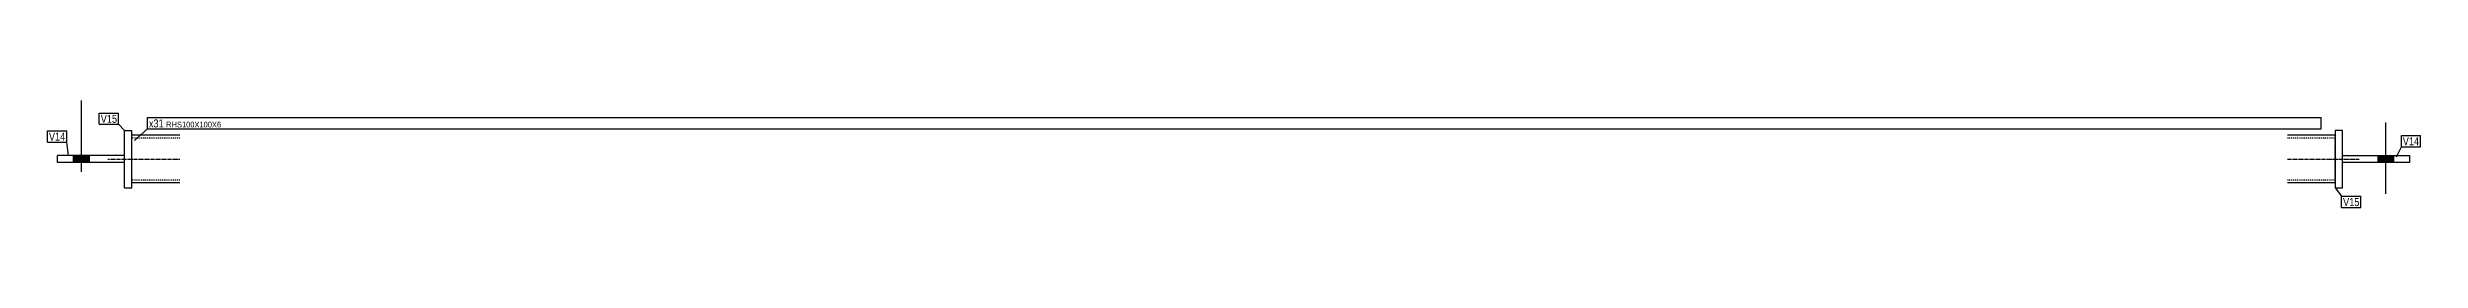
# Model space of a CAD drawing. Header units: millimetres. Extents: x 12 to 15474, y 12 to 366.
# Drawn here: x 12 to 4966, y 12 to 236 of the extents above; entities that cross this region are included whole.
import ezdxf

# ---------------------------------------------------------------- set-up
doc = ezdxf.new("R2010")
doc.units = ezdxf.units.MM
doc.linetypes.add('DXK_LINE_DOT2', pattern=[3.9198, 1.9599, -1.9599])
doc.linetypes.add('DXK_LINE_DOT3', pattern=[5.9187, 2.979, -0.9799, 0.9799, -0.9799])
doc.layers.add('STÅL', color=7, linetype='Continuous')
doc.layers.add('TEKST', color=7, linetype='Continuous')
doc.styles.add('Arial Narrow', font='ARIALN.TTF', dxfattribs={"height": 0.2})

msp = doc.modelspace()

# ---------------------------------------------------------------- hatches: boundary and pattern name
at = {"layer": 'STÅL', "linetype": 'Continuous'}
for points in [[(66.6, 105.8), (99.6, 105.8), (99.6, 120.8), (66.6, 120.8)], [(4909.6, 120.8), (4876.6, 120.8), (4876.6, 105.8), (4909.6, 105.8)]]:
    msp.add_hatch(color=96, dxfattribs=at).paths.add_polyline_path(points)

# ---------------------------------------------------------------- linework, layer by layer
at = {"layer": 'STÅL', "color": 96, "linetype": 'Continuous'}
for p, q in [((83.1, 86.8), (83.1, 235.8)), ((4893.1, 189.8), (4893.1, 40.8)), ((66.6, 105.8), (66.6, 120.8)), ((99.6, 105.8), (99.6, 120.8)), ((4876.6, 120.8), (4876.6, 105.8)), ((4909.6, 120.8), (4909.6, 105.8))]:
    msp.add_line(p, q, dxfattribs=at)
at = {"layer": 'STÅL', "color": 2, "linetype": 'Continuous'}
for p, q in [((173.1, 53.3), (173.1, 173.3)), ((173.1, 173.3), (188.1, 173.3)), ((188.1, 53.3), (188.1, 173.3)), ((288.1, 163.3), (188.1, 163.3)), ((4788.1, 163.3), (4688.1, 163.3)), ((4788.1, 173.3), (4788.1, 53.3)), ((4803.1, 173.3), (4788.1, 173.3)), ((4803.1, 53.3), (4803.1, 173.3)), ((33.1, 105.8), (33.1, 120.8)), ((173.1, 120.8), (33.1, 120.8)), ((173.1, 105.8), (33.1, 105.8)), ((4803.1, 120.8), (4943.1, 120.8)), ((4943.1, 105.8), (4803.1, 105.8)), ((4943.1, 120.8), (4943.1, 105.8)), ((173.1, 53.3), (188.1, 53.3)), ((288.1, 63.3), (188.1, 63.3)), ((4788.1, 63.3), (4688.1, 63.3)), ((4788.1, 53.3), (4803.1, 53.3))]:
    msp.add_line(p, q, dxfattribs=at)
at = {"layer": 'STÅL', "color": 7, "linetype": 'DXK_LINE_DOT2'}
for p, q in [((188.1, 63.3), (188.1, 163.3)), ((288.1, 157.3), (188.1, 157.3)), ((4788.1, 157.3), (4688.1, 157.3)), ((4788.1, 63.3), (4788.1, 163.3)), ((173.1, 105.8), (173.1, 120.8)), ((4803.1, 105.8), (4803.1, 120.8)), ((288.1, 69.3), (188.1, 69.3)), ((4788.1, 69.3), (4688.1, 69.3))]:
    msp.add_line(p, q, dxfattribs=at)
at = {"layer": 'STÅL', "color": 7, "linetype": 'DXK_LINE_DOT3'}
for p, q in [((138.1, 113.3), (288.1, 113.3)), ((4688.1, 113.3), (4838.1, 113.3))]:
    msp.add_line(p, q, dxfattribs=at)

# ---------------------------------------------------------------- wipeouts: each hides what was drawn before it
at = {"color": 0}
msp.add_wipeout([(49.1, 151.9), (49.1, 169.4), (15, 169.4), (15, 151.9)], dxfattribs=at).dxf.layer = 'TEKST'

# ---------------------------------------------------------------- next in the draw order: wipeouts: each hides what was drawn before it
for points in [[(157.3, 189.1), (157.3, 206.6), (123.2, 206.6), (123.2, 189.1)], [(49.1, 151.9), (49.1, 169.4), (15, 169.4), (15, 151.9)], [(254.6, 179.5), (254.6, 197), (223.7, 197), (223.7, 179.5)], [(4963.1, 142.2), (4963.1, 159.7), (4929, 159.7), (4929, 142.2)], [(4838.5, 15), (4838.5, 32.5), (4804.4, 32.5), (4804.4, 15)]]:
    msp.add_wipeout(points, dxfattribs=at).dxf.layer = 'TEKST'

# ---------------------------------------------------------------- next in the draw order: linework, layer by layer
at = {"layer": 'TEKST', "color": 7, "linetype": 'Continuous'}
for p, q in [((12, 172.4), (52.1, 172.4)), ((12, 148.9), (12, 172.4)), ((12, 148.9), (52.1, 148.9)), ((52.1, 148.9), (52.1, 172.4)), ((55.9, 120.8), (52.1, 148.9))]:
    msp.add_line(p, q, dxfattribs=at)

# ---------------------------------------------------------------- next in the draw order: texts
at = {"layer": 'TEKST', "color": 3, "style": 'Arial Narrow'}
msp.add_text('V14', height=16.7, dxfattribs=at).set_placement((15, 151.9))

# ---------------------------------------------------------------- next in the draw order: wipeouts: each hides what was drawn before it
at = {"color": 0}
for points in [[(157.3, 189.1), (157.3, 206.6), (123.2, 206.6), (123.2, 189.1)], [(254.6, 179.5), (254.6, 197), (223.7, 197), (223.7, 179.5)], [(4963.1, 142.2), (4963.1, 159.7), (4929, 159.7), (4929, 142.2)], [(4838.5, 15), (4838.5, 32.5), (4804.4, 32.5), (4804.4, 15)]]:
    msp.add_wipeout(points, dxfattribs=at).dxf.layer = 'TEKST'

# ---------------------------------------------------------------- next in the draw order: linework, layer by layer
at = {"layer": 'TEKST', "color": 7, "linetype": 'Continuous'}
for p, q in [((120.2, 209.6), (160.3, 209.6)), ((120.2, 186.1), (120.2, 209.6)), ((160.3, 186.1), (160.3, 209.6)), ((220.7, 176.5), (220.7, 200)), ((120.2, 186.1), (160.3, 186.1)), ((173.1, 173.3), (160.3, 186.1)), ((193.7, 151.9), (220.7, 176.5)), ((4926, 162.7), (4966.1, 162.7)), ((4926, 139.2), (4926, 162.7)), ((4966.1, 139.2), (4966.1, 162.7)), ((4916, 118.1), (4926, 139.2)), ((4926, 139.2), (4966.1, 139.2)), ((4788.1, 53.3), (4801.4, 35.5)), ((4801.4, 35.5), (4841.5, 35.5)), ((4801.4, 12), (4801.4, 35.5)), ((4801.4, 12), (4841.5, 12)), ((4841.5, 12), (4841.5, 35.5))]:
    msp.add_line(p, q, dxfattribs=at)

# ---------------------------------------------------------------- next in the draw order: texts
at = {"layer": 'TEKST', "color": 3, "style": 'Arial Narrow'}
for s, p in [('V15', (123.2, 189.1)), ('V14', (4929, 142.2)), ('V15', (4804.4, 15))]:
    msp.add_text(s, height=16.7, dxfattribs=at).set_placement(p)

# ---------------------------------------------------------------- next in the draw order: wipeouts: each hides what was drawn before it
at = {"color": 0}
msp.add_wipeout([(4755.3, 179.5), (4755.3, 192), (259.8, 192), (259.8, 179.5)], dxfattribs=at).dxf.layer = 'TEKST'

# ---------------------------------------------------------------- next in the draw order: wipeouts: each hides what was drawn before it
msp.add_wipeout([(4755.3, 179.5), (4755.3, 192), (259.8, 192), (259.8, 179.5)], dxfattribs=at).dxf.layer = 'TEKST'

# ---------------------------------------------------------------- next in the draw order: linework, layer by layer
at = {"layer": 'TEKST', "color": 7, "linetype": 'Continuous'}
for p, q in [((220.7, 200), (4758.3, 200)), ((4758.3, 176.5), (4758.3, 200)), ((220.7, 176.5), (4758.3, 176.5))]:
    msp.add_line(p, q, dxfattribs=at)

# ---------------------------------------------------------------- next in the draw order: texts
at = {"layer": 'TEKST', "color": 3, "style": 'Arial Narrow'}
for s, height, p in [('x31', 16.7, (223.7, 179.5)), ('RHS100X100X6', 11.93, (259.8, 179.5))]:
    msp.add_text(s, height=height, dxfattribs=at).set_placement(p)

doc.saveas('drawing.dxf')
